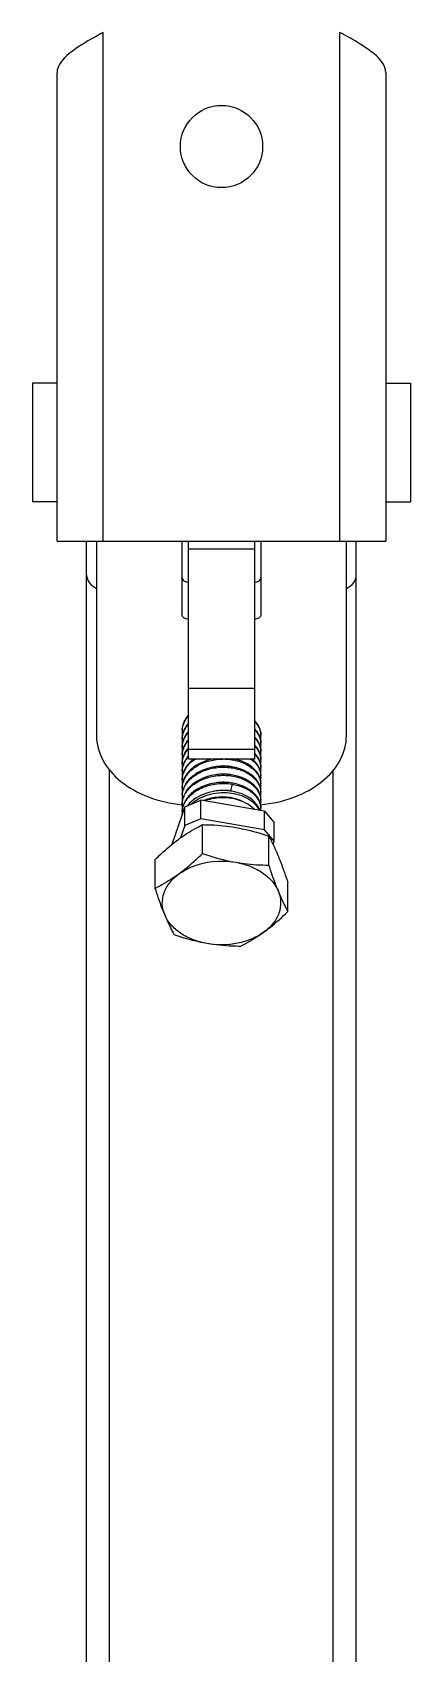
# Model space of a CAD drawing. Extents: x 27938 to 1042331, y -235042 to 1535213.
# Drawn here: x 724775 to 725245, y 746778 to 748793 of the extents above; entities that cross this region are included whole.
import ezdxf

# ---------------------------------------------------------------- set-up
doc = ezdxf.new("R2010")
doc.units = 0
doc.header["$LTSCALE"] = 1000
doc.header["$MEASUREMENT"] = 0

msp = doc.modelspace()

# ---------------------------------------------------------------- linework, layer by layer
for p, q in [((724862.7, 748160.9), (724862.7, 748793.5)), ((725157.1, 748160.9), (725157.1, 748793.5)), ((724805.4, 748160.9), (724805.4, 748743.4)), ((725214.3, 748743.4), (725214.3, 748160.9)), ((724805.4, 748357.2), (724774.8, 748357.2)), ((724774.8, 748357.2), (724774.8, 748210)), ((725214.3, 748357.2), (725245, 748357.2)), ((725245, 748357.2), (725245, 748210)), ((724805.4, 748210), (724774.8, 748210)), ((725214.3, 748210), (725245, 748210)), ((724805.4, 748160.9), (725214.3, 748160.9)), ((724842.2, 745590.6), (724842.2, 748160.9)), ((724854.5, 748160.9), (724854.5, 747919.3)), ((724960.8, 748069.7), (724960.8, 748160.9)), ((724969, 747890), (724969, 748160.9)), ((725050.7, 748151), (724969, 748151)), ((725050.7, 748160.9), (725050.7, 747890)), ((725058.9, 748160.9), (725058.9, 748069.7)), ((725165.2, 747919.3), (725165.2, 748160.9)), ((725177.5, 745590.6), (725177.5, 748160.9)), ((725050.7, 747977.6), (724969, 747977.6)), ((725050.7, 747902), (724969, 747902)), ((725050.7, 747890), (724969, 747890)), ((724870.8, 745711.5), (724870.8, 747876.5)), ((725148.9, 745711.5), (725148.9, 747876.5)), ((725023, 747858.9), (725021, 747850.4)), ((724964.3, 747830.5), (724947.9, 747783.7)), ((724964.3, 747830.5), (724984.1, 747839)), ((724964.3, 747807.4), (724964.3, 747830.5)), ((724984.1, 747815.8), (724984.1, 747839)), ((725063.5, 747825.1), (724984.1, 747839)), ((724984.1, 747815.8), (724964.3, 747807.4)), ((725063.5, 747802), (724984.1, 747815.8)), ((724986.3, 747772.6), (724986.3, 747808.5)), ((725063.5, 747802), (725063.5, 747825.1)), ((725063.5, 747825.1), (725075.5, 747811.1)), ((725075.5, 747788), (725075.5, 747811.1)), ((724964.3, 747807.4), (724959, 747792.1)), ((725075.5, 747788), (725063.5, 747802)), ((725068.8, 747758.2), (725068.8, 747794.1)), ((725074, 747783.8), (725075.5, 747788)), ((724927.4, 747729.3), (724927.4, 747765.2)), ((725092.4, 747700.5), (725092.4, 747736.3))]:
    msp.add_line(p, q)
msp.add_circle((725009.9, 748651.6), 51.1)
for centre, radius, start, end in [((725015.5, 748506), 325.5, 117.9978, 119.2622), ((725004.2, 748506), 325.5, 60.7378, 62.0022), ((724989.4, 747924.6), 28.6, 161.5412, 164.0381), ((724989.9, 747923.2), 29.1, 159.3246, 161.5397), ((724997.3, 747919.9), 37.9, 138.472, 140.2955), ((724997.6, 747918.3), 38.3, 138.4075, 138.7304), ((724987.7, 747923.7), 26.9, 174.7523, 177.3019), ((724987.7, 747923.7), 26.9, 177.3027, 179.992), ((724987.9, 747923.7), 27.1, 180.0173, 189.9275), ((724987.7, 747913.6), 26.9, 177.305, 180.0025), ((724987.9, 747913.6), 27.1, 180.0276, 189.8759), ((724989.4, 747914.5), 28.6, 161.5413, 164.0389), ((724989.4, 747904.4), 28.6, 161.5413, 164.0385), ((724989.9, 747913), 29.1, 159.3256, 161.5398), ((724989.9, 747902.9), 29.1, 159.3258, 161.5398), ((725026.9, 747904.3), 33.7, 41.1985, 44.5335), ((725026.9, 747894.1), 33.7, 41.2062, 44.5129), ((725036.4, 747918.6), 22.6, 348.9554, 359.9474), ((725036.6, 747918.6), 22.3, 359.9892, 3.2265), ((725036.6, 747908.5), 22.3, 359.9925, 3.2106), ((724987.7, 747903.4), 26.9, 177.3161, 179.989), ((724987.9, 747903.4), 27.1, 180.0138, 189.8367), ((724987.7, 747893.3), 26.9, 174.7419, 177.3015), ((724987.7, 747893.3), 26.9, 177.3022, 179.995), ((724987.9, 747893.3), 27.1, 180.0203, 189.9184), ((724989.4, 747894.2), 28.6, 161.5412, 164.0376), ((724989.4, 747884.1), 28.6, 161.5413, 164.0388), ((724989.9, 747892.8), 29.1, 159.3249, 161.5397), ((724989.9, 747882.7), 29.1, 159.3257, 161.5398), ((724996.9, 747868.4), 37.3, 138.4163, 142.3647), ((724997, 747879.7), 37.5, 138.3967, 141.6133), ((724997.3, 747878.1), 37.9, 138.4376, 140.031), ((725024, 747860.8), 37.8, 47.6925, 50.7716), ((725026.2, 747863.1), 34.7, 41.248, 47.7355), ((725026.9, 747884), 33.7, 41.1907, 44.5341), ((725026.9, 747873.9), 33.7, 41.2049, 44.5298), ((725036.4, 747908.5), 22.6, 349.0023, 359.951), ((725036.4, 747898.4), 22.6, 348.9469, 359.9595), ((725036.6, 747898.4), 22.3, 0.0017, 3.215), ((725036.6, 747888.3), 22.3, 359.9919, 3.2231), ((724987.7, 747883.2), 26.9, 177.308, 179.9989), ((724987.9, 747883.2), 27.1, 180.024, 189.859), ((724987.7, 747873.1), 26.9, 174.7482, 177.3114), ((724987.7, 747873.1), 26.9, 177.3122, 179.992), ((724987.9, 747873.1), 27.1, 180.0173, 189.9253), ((724989.4, 747874), 28.6, 161.5413, 164.0384), ((724989.4, 747863.9), 28.6, 161.5413, 164.0388), ((724989.9, 747872.6), 29.1, 159.3253, 161.5398), ((724989.9, 747862.5), 29.1, 159.3251, 161.5397), ((725012.1, 747813.3), 58.1, 97.4815, 97.789), ((725012.5, 747827.1), 54.3, 78.9677, 81.0182), ((725012.5, 747816.7), 54.6, 80.0433, 80.9667), ((725036.4, 747888.3), 22.6, 348.9984, 359.9503), ((725036.4, 747878.2), 22.6, 348.9949, 359.9563), ((725036.6, 747878.1), 22.3, 359.9979, 3.2133), ((725036.6, 747868), 22.3, 359.9985, 3.2205), ((724987.7, 747863), 26.9, 177.3041, 179.9996), ((724987.9, 747863), 27.1, 180.0245, 189.605), ((724987.7, 747852.8), 26.9, 177.3143, 179.9937), ((724987.9, 747852.9), 27.1, 180.0186, 189.8496), ((724989.3, 747853.8), 28.6, 161.881, 164.0359), ((724989.4, 747843.6), 28.6, 161.5413, 164.0381), ((724989.5, 747853.7), 28.8, 161.544, 161.883), ((724989.9, 747852.3), 29.1, 159.3259, 161.5398), ((724989.9, 747842.2), 29.1, 159.3246, 161.5398), ((725012.5, 747796.7), 54.3, 79.4958, 81.0948), ((725012.4, 747785), 65.9, 80.7386, 82.5614), ((725012.6, 747797.3), 53.8, 78.82, 79.4945), ((725036.4, 747868), 22.6, 348.938, 359.9563), ((725036.4, 747857.9), 22.6, 349.0046, 359.951), ((725036.6, 747857.9), 22.3, 359.9925, 3.2199), ((725036.6, 747847.8), 22.3, 0.0034, 3.2144), ((724987.7, 747842.7), 26.9, 174.7549, 177.3062), ((724987.7, 747842.7), 26.9, 177.307, 179.992), ((724987.9, 747842.7), 27.1, 180.0173, 189.9289), ((724987.7, 747832.6), 26.9, 177.3051, 180.0027), ((724987.9, 747832.6), 27.1, 180.0278, 189.8922), ((724989.3, 747823.4), 28.6, 161.541, 164.1702), ((724989.4, 747833.5), 28.6, 161.5413, 164.0389), ((724989.9, 747832.1), 29.1, 159.3254, 161.5398), ((724990, 747821.9), 29.3, 159.2606, 161.5798), ((725036.4, 747847.8), 22.6, 348.9821, 359.9616), ((725036.4, 747837.7), 22.6, 348.9355, 359.9502), ((725036.6, 747837.7), 22.3, 359.9923, 3.2257), ((725036.6, 747827.5), 22.3, 355.7888, 3.2155), ((724987.8, 747822.4), 27, 174.7806, 177.1426), ((724987.8, 747822.4), 27, 177.1433, 179.9919), ((724987.8, 747822.4), 27.1, 179.9935, 183.4685)]:
    msp.add_arc(centre, radius, start, end)
for points, knots in [([(724856.4, 748790), (724849.7, 748786.3), (724837, 748779), (724818, 748766.3), (724805.4, 748752.6), (724805.4, 748743.4)], [0, 0, 0, 0, 0.326101, 0.611119, 1, 1, 1, 1]), ([(725214.3, 748743.4), (725214.3, 748752.6), (725201.7, 748766.3), (725182.7, 748779), (725170.1, 748786.3), (725163.4, 748790)], [0, 0, 0, 0, 0.388881, 0.673899, 1, 1, 1, 1]), ([(724842.2, 748118.8), (724842.2, 748115.5), (724845, 748108.3), (724851, 748103.9), (724854.4, 748102.2)], [0, 0, 0, 0, 0.461863, 1, 1, 1, 1]), ([(724960.8, 748115.9), (724960.8, 748114.3), (724963.2, 748110.9), (724967, 748110.1), (724969, 748110.1)], [0, 0, 0, 0, 0.440239, 1, 1, 1, 1]), ([(725050.7, 748110.1), (725052.8, 748110.1), (725056.5, 748110.9), (725058.9, 748114.3), (725058.9, 748115.9)], [0, 0, 0, 0, 0.559761, 1, 1, 1, 1]), ([(725165.3, 748102.2), (725168.8, 748103.9), (725174.8, 748108.3), (725177.5, 748115.5), (725177.5, 748118.8)], [0, 0, 0, 0, 0.538137, 1, 1, 1, 1]), ([(724969, 748063.9), (724967, 748063.9), (724963.2, 748064.6), (724960.8, 748068.1), (724960.8, 748069.7)], [0, 0, 0, 0, 0.559761, 1, 1, 1, 1]), ([(725058.9, 748069.7), (725058.9, 748068.1), (725056.5, 748064.6), (725052.8, 748063.9), (725050.7, 748063.9)], [0, 0, 0, 0, 0.440239, 1, 1, 1, 1]), ([(724968.1, 747944.1), (724967.5, 747943.3), (724965, 747940.1), (724963.2, 747936.5), (724962.2, 747933.7)], [0, 0, 0, 0, 0.25881, 1, 1, 1, 1]), ([(724968.9, 747934.9), (724968.2, 747934), (724965.4, 747930.6), (724963.3, 747926.6), (724962.2, 747923.5)], [0, 0, 0, 0, 0.25985, 1, 1, 1, 1]), ([(724962.6, 747933.5), (724963, 747934.4), (724964.5, 747938), (724966.8, 747941.3), (724968.8, 747943.6)], [0, 0, 0, 0, 0.242679, 1, 1, 1, 1]), ([(724962.6, 747923.3), (724963, 747924.3), (724964.6, 747928), (724966.9, 747931.4), (724968.9, 747933.6)], [0, 0, 0, 0, 0.242549, 1, 1, 1, 1]), ([(725058.9, 747919.9), (725058.9, 747923.1), (725057.4, 747929.9), (725053.3, 747935.5), (725050.9, 747938)], [0, 0, 0, 0, 0.479607, 1, 1, 1, 1]), ([(725050.9, 747936.7), (725053.2, 747934.4), (725057, 747929.2), (725058.7, 747922.9), (725058.9, 747919.9)], [0, 0, 0, 0, 0.520009, 1, 1, 1, 1]), ([(724854.5, 747919.3), (724854.5, 747908.8), (724860.6, 747886.5), (724884.7, 747859.5), (724919.5, 747840.7), (724946.6, 747834.7), (724960.8, 747833.3)], [0, 0, 0, 0, 0.212085, 0.446759, 0.711828, 1, 1, 1, 1]), ([(724968.9, 747924.8), (724968.2, 747923.9), (724965.4, 747920.5), (724963.3, 747916.5), (724962.2, 747913.4)], [0, 0, 0, 0, 0.25988, 1, 1, 1, 1]), ([(724968.9, 747914.7), (724968.2, 747913.8), (724965.4, 747910.4), (724963.3, 747906.4), (724962.2, 747903.3)], [0, 0, 0, 0, 0.259876, 1, 1, 1, 1]), ([(724962.6, 747913.2), (724963, 747914.1), (724964.6, 747917.8), (724966.9, 747921.2), (724968.9, 747923.5)], [0, 0, 0, 0, 0.242552, 1, 1, 1, 1]), ([(724962.6, 747903.1), (724963, 747904), (724964.6, 747907.7), (724966.9, 747911.1), (724969, 747913.4)], [0, 0, 0, 0, 0.242544, 1, 1, 1, 1]), ([(725050.9, 747926.6), (725053.2, 747924.2), (725057, 747919.1), (725058.7, 747912.8), (725058.9, 747909.7)], [0, 0, 0, 0, 0.519993, 1, 1, 1, 1]), ([(725050.9, 747916.5), (725053.2, 747914.1), (725057, 747908.9), (725058.7, 747902.7), (725058.9, 747899.6)], [0, 0, 0, 0, 0.52002, 1, 1, 1, 1]), ([(725058.9, 747909.8), (725058.9, 747912.7), (725057.7, 747918.8), (725054.3, 747924.1), (725052.2, 747926.4)], [0, 0, 0, 0, 0.482588, 1, 1, 1, 1]), ([(725058.9, 747899.6), (725058.9, 747902.6), (725057.7, 747908.7), (725054.3, 747913.9), (725052.2, 747916.3)], [0, 0, 0, 0, 0.482583, 1, 1, 1, 1]), ([(725058.4, 747833.3), (725072.6, 747834.6), (725099.9, 747840.5), (725134.8, 747859.4), (725159.1, 747886.3), (725165.2, 747908.8), (725165.2, 747919.3)], [0, 0, 0, 0, 0.288185, 0.553327, 0.788006, 1, 1, 1, 1]), ([(724967.6, 747902.9), (724967, 747902.2), (724964.8, 747899.2), (724963.1, 747895.8), (724962.2, 747893.2)], [0, 0, 0, 0, 0.258068, 1, 1, 1, 1]), ([(724968.9, 747894.4), (724968.2, 747893.6), (724965.4, 747890.1), (724963.3, 747886.2), (724962.2, 747883.1)], [0, 0, 0, 0, 0.259878, 1, 1, 1, 1]), ([(724999.1, 747890.1), (724994.8, 747889.3), (724986.5, 747886.8), (724975.5, 747880.8), (724967, 747872.8), (724963.4, 747866.2), (724962.2, 747862.8)], [0, 0, 0, 0, 0.276521, 0.537648, 0.778453, 1, 1, 1, 1]), ([(724975.2, 747890), (724972.2, 747887.8), (724966.9, 747882.7), (724963.3, 747876.2), (724962.2, 747872.9)], [0, 0, 0, 0, 0.520421, 1, 1, 1, 1]), ([(724962.6, 747893), (724962.9, 747893.8), (724964.4, 747897.2), (724966.5, 747900.3), (724968.3, 747902.5)], [0, 0, 0, 0, 0.243219, 1, 1, 1, 1]), ([(724962.6, 747882.9), (724962.9, 747883.6), (724964.1, 747886.5), (724965.8, 747889.3), (724967.3, 747891.2)], [0, 0, 0, 0, 0.244171, 1, 1, 1, 1]), ([(724962.6, 747872.7), (724963.9, 747876.1), (724967.9, 747882.8), (724973.8, 747887.9), (724977, 747890.1)], [0, 0, 0, 0, 0.478395, 1, 1, 1, 1]), ([(724962.6, 747862.6), (724964.1, 747866.7), (724969.3, 747874.5), (724980.9, 747883.1), (724995.4, 747888.7), (725006, 747890), (725011.4, 747890.1)], [0, 0, 0, 0, 0.218898, 0.461373, 0.725247, 1, 1, 1, 1]), ([(725014.4, 747890.1), (725020.1, 747889.9), (725031.1, 747888.2), (725045.4, 747881.6), (725055.7, 747871.8), (725058.7, 747863.2), (725058.9, 747859.2)], [0, 0, 0, 0, 0.291873, 0.559175, 0.79302, 1, 1, 1, 1]), ([(725052.2, 747875.8), (725050.7, 747877.6), (725043, 747884.7), (725032.9, 747888.6), (725025, 747890.1)], [0, 0, 0, 0, 0.228177, 1, 1, 1, 1]), ([(725046.3, 747890.1), (725049.8, 747887.5), (725055.9, 747881.4), (725058.7, 747873.2), (725058.9, 747869.3)], [0, 0, 0, 0, 0.52908, 1, 1, 1, 1]), ([(725050.9, 747906.4), (725053.2, 747904), (725057, 747898.8), (725058.7, 747892.5), (725058.9, 747889.5)], [0, 0, 0, 0, 0.520002, 1, 1, 1, 1]), ([(725050.9, 747896.2), (725053.2, 747893.9), (725057, 747888.7), (725058.7, 747882.4), (725058.9, 747879.4)], [0, 0, 0, 0, 0.520001, 1, 1, 1, 1]), ([(725058.9, 747889.5), (725058.9, 747892.5), (725057.7, 747898.6), (725054.3, 747903.8), (725052.2, 747906.2)], [0, 0, 0, 0, 0.482587, 1, 1, 1, 1]), ([(725058.9, 747879.4), (725058.9, 747882.3), (725057.7, 747888.5), (725054.3, 747893.7), (725052.2, 747896.1)], [0, 0, 0, 0, 0.482586, 1, 1, 1, 1]), ([(725052.2, 747865.7), (725046.8, 747871.9), (725034.7, 747878.4), (725017.2, 747881.5), (725002.8, 747881.1), (724989, 747877.8), (724976.9, 747871.7), (724967.5, 747863.4), (724963.4, 747856.3), (724962.2, 747852.7)], [0, 0, 0, 0, 0.235001, 0.369196, 0.507414, 0.643709, 0.772807, 0.891505, 1, 1, 1, 1]), ([(725052.2, 747855.6), (725046.8, 747861.8), (725034.7, 747868.3), (725017.2, 747871.4), (725002.8, 747871), (724989, 747867.7), (724976.9, 747861.6), (724967.5, 747853.2), (724963.4, 747846.2), (724962.2, 747842.6)], [0, 0, 0, 0, 0.234995, 0.369193, 0.507415, 0.643708, 0.772808, 0.891506, 1, 1, 1, 1]), ([(724962.6, 747852.5), (724964.2, 747856.8), (724969.9, 747865.1), (724982.6, 747874), (724998.4, 747879.3), (725015.5, 747880.6), (725031.9, 747877.8), (725045.8, 747871.2), (725055.8, 747861.4), (725058.7, 747853), (725058.9, 747849)], [0, 0, 0, 0, 0.114222, 0.241564, 0.380183, 0.523375, 0.662466, 0.789658, 0.901085, 1, 1, 1, 1]), ([(724962.6, 747842.4), (724964.2, 747846.7), (724969.9, 747855), (724982.6, 747863.9), (724998.4, 747869.2), (725015.5, 747870.5), (725031.9, 747867.7), (725045.8, 747861), (725055.8, 747851.3), (725058.7, 747842.9), (725058.9, 747838.9)], [0, 0, 0, 0, 0.11422, 0.241557, 0.38018, 0.523371, 0.662464, 0.789655, 0.901082, 1, 1, 1, 1]), ([(725021, 747880.8), (725019.3, 747881), (725012.2, 747881.8), (725005, 747881.3), (724999.7, 747880.1)], [0, 0, 0, 0, 0.247797, 1, 1, 1, 1]), ([(725021.1, 747870.6), (725019.7, 747870.8), (725014.2, 747871.5), (725008.7, 747871.4), (725004.5, 747870.8)], [0, 0, 0, 0, 0.247252, 1, 1, 1, 1]), ([(725058.9, 747869.3), (725058.9, 747872.2), (725057.7, 747878.4), (725054.3, 747883.6), (725052.2, 747886)], [0, 0, 0, 0, 0.482585, 1, 1, 1, 1]), ([(725058.9, 747859.2), (725058.9, 747862.1), (725057.7, 747868.2), (725054.3, 747873.5), (725052.2, 747875.8)], [0, 0, 0, 0, 0.482588, 1, 1, 1, 1]), ([(725023.3, 747860.1), (725016.9, 747861.2), (725003.8, 747861.4), (724985.4, 747856.5), (724970.3, 747847), (724963.9, 747837.4), (724962.2, 747832.5)], [0, 0, 0, 0, 0.271171, 0.538307, 0.783282, 1, 1, 1, 1]), ([(724962.6, 747832.2), (724964.4, 747837), (724971.1, 747846.3), (724985.9, 747855.5), (725004, 747860.1), (725016.8, 747859.9), (725023, 747858.9)], [0, 0, 0, 0, 0.217951, 0.46337, 0.729831, 1, 1, 1, 1]), ([(725021, 747850.3), (725010.8, 747851.6), (724990.8, 747850), (724973.2, 747839.2), (724967.5, 747832)], [0, 0, 0, 0, 0.526254, 1, 1, 1, 1]), ([(724971.8, 747833.8), (724977.7, 747839.4), (724989.4, 747845.4), (725006.1, 747848.6), (725019.2, 747848.6), (725031.7, 747846.1), (725045.5, 747840.3), (725054, 747832.4), (725056.8, 747826.3)], [0, 0, 0, 0, 0.255096, 0.39268, 0.530602, 0.663916, 0.788307, 1, 1, 1, 1]), ([(725024.1, 747859.9), (725022.1, 747860.4), (725013.6, 747861.7), (725004.9, 747861.1), (724998.7, 747859.6)], [0, 0, 0, 0, 0.246468, 1, 1, 1, 1]), ([(725021, 747850.4), (725019.2, 747850.7), (725011.9, 747851.5), (725004.4, 747850.8), (724999.1, 747849.6)], [0, 0, 0, 0, 0.247915, 1, 1, 1, 1]), ([(725023, 747858.9), (725027.8, 747858.1), (725036.9, 747855.6), (725048.4, 747848.8), (725056.4, 747839.7), (725058.7, 747832.3), (725058.9, 747828.8)], [0, 0, 0, 0, 0.290521, 0.554658, 0.788516, 1, 1, 1, 1]), ([(725052.2, 747835.3), (725050.6, 747837.2), (725042.4, 747844.7), (725031.4, 747848.6), (725023, 747850)], [0, 0, 0, 0, 0.227377, 1, 1, 1, 1]), ([(725052.2, 747845.5), (725050.6, 747847.3), (725042.4, 747854.7), (725031.6, 747858.7), (725023.3, 747860.1)], [0, 0, 0, 0, 0.22749, 1, 1, 1, 1]), ([(725058.9, 747849), (725058.9, 747852), (725057.7, 747858.1), (725054.3, 747863.3), (725052.2, 747865.7)], [0, 0, 0, 0, 0.482586, 1, 1, 1, 1]), ([(725058.9, 747838.9), (725058.9, 747841.9), (725057.7, 747848), (725054.3, 747853.2), (725052.2, 747855.6)], [0, 0, 0, 0, 0.482586, 1, 1, 1, 1]), ([(725036.9, 747837), (725033.4, 747838.8), (725017.7, 747844.6), (724999.6, 747843.2), (724988, 747838.4)], [0, 0, 0, 0, 0.239303, 1, 1, 1, 1]), ([(725051, 747827.4), (725043.9, 747834.7), (725027.9, 747841.5), (725006.1, 747842.4), (724994.6, 747840), (724989.2, 747838.1)], [0, 0, 0, 0, 0.470214, 0.736055, 1, 1, 1, 1]), ([(725058.9, 747828.8), (725058.9, 747831.7), (725057.7, 747837.9), (725054.3, 747843.1), (725052.2, 747845.5)], [0, 0, 0, 0, 0.482589, 1, 1, 1, 1]), ([(725057.7, 747826.2), (725057.4, 747827), (725056, 747830.3), (725054, 747833.3), (725052.2, 747835.3)], [0, 0, 0, 0, 0.241445, 1, 1, 1, 1]), ([(724956.8, 747790.6), (724959.3, 747792.4), (724968.7, 747799), (724978.7, 747804.7), (724986.3, 747808.5)], [0, 0, 0, 0, 0.263099, 1, 1, 1, 1]), ([(724986.3, 747808.5), (724989.7, 747808.5), (725003.5, 747808.2), (725017.3, 747806.8), (725027.5, 747805)], [0, 0, 0, 0, 0.246121, 1, 1, 1, 1]), ([(724927.4, 747765.2), (724929.8, 747767.5), (724939.2, 747776.5), (724949.1, 747784.9), (724956.8, 747790.6)], [0, 0, 0, 0, 0.257895, 1, 1, 1, 1]), ([(725027.5, 747805), (725031, 747804.4), (725045, 747801.6), (725058.7, 747797.6), (725068.8, 747794.1)], [0, 0, 0, 0, 0.248499, 1, 1, 1, 1]), ([(725068.8, 747794.1), (725069.8, 747792.2), (725074.1, 747784), (725077.9, 747775.6), (725080.6, 747769)], [0, 0, 0, 0, 0.226572, 1, 1, 1, 1]), ([(724956.8, 747747.2), (724959.3, 747749.1), (724969.6, 747757), (724979.2, 747765.8), (724986.3, 747772.6)], [0, 0, 0, 0, 0.240981, 1, 1, 1, 1]), ([(724986.3, 747772.6), (724989.7, 747771.5), (725003.2, 747767), (725017, 747763.5), (725027.5, 747761.7)], [0, 0, 0, 0, 0.251163, 1, 1, 1, 1]), ([(725080.6, 747769), (725081.6, 747766.5), (725085.8, 747755.7), (725089.6, 747744.8), (725092.4, 747736.3)], [0, 0, 0, 0, 0.233658, 1, 1, 1, 1]), ([(724956.8, 747747.2), (724961.5, 747750.6), (724983, 747762.5), (725009.1, 747764.9), (725027.5, 747761.7)], [0, 0, 0, 0, 0.235366, 1, 1, 1, 1]), ([(725027.5, 747761.7), (725033.6, 747760.6), (725045.3, 747757.4), (725060.9, 747749.5), (725073.1, 747738.9), (725078.7, 747730.1), (725080.6, 747725.6)], [0, 0, 0, 0, 0.27851, 0.540172, 0.780428, 1, 1, 1, 1]), ([(725027.5, 747761.7), (725031, 747761.1), (725044.6, 747759), (725058.5, 747758.3), (725068.8, 747758.2)], [0, 0, 0, 0, 0.254083, 1, 1, 1, 1]), ([(725080.6, 747725.6), (725079.5, 747728.1), (725075.3, 747738.9), (725071.5, 747749.8), (725068.8, 747758.2)], [0, 0, 0, 0, 0.233658, 1, 1, 1, 1]), ([(724956.8, 747747.2), (724954.4, 747745.4), (724945, 747738.8), (724935, 747733.1), (724927.4, 747729.3)], [0, 0, 0, 0, 0.263099, 1, 1, 1, 1]), ([(724939.2, 747696.7), (724938.1, 747699.2), (724933.9, 747710), (724930.1, 747720.9), (724927.4, 747729.3)], [0, 0, 0, 0, 0.233658, 1, 1, 1, 1]), ([(724939.2, 747696.7), (724937.4, 747700.9), (724935.4, 747710.1), (724937.7, 747724.2), (724945.1, 747737.1), (724952.6, 747744.1), (724956.8, 747747.2)], [0, 0, 0, 0, 0.238229, 0.47528, 0.726056, 1, 1, 1, 1]), ([(725080.6, 747725.6), (725082.3, 747721.3), (725084.3, 747712.2), (725082, 747698.1), (725074.6, 747685.2), (725067.1, 747678.2), (725062.9, 747675.1)], [0, 0, 0, 0, 0.238229, 0.47528, 0.726056, 1, 1, 1, 1]), ([(725080.6, 747725.6), (725081.5, 747723.2), (725085.1, 747714.7), (725089.2, 747706.4), (725092.4, 747700.5)], [0, 0, 0, 0, 0.275005, 1, 1, 1, 1]), ([(724939.2, 747696.7), (724940.1, 747694.4), (724943.7, 747685.8), (724947.8, 747677.5), (724950.9, 747671.6)], [0, 0, 0, 0, 0.275005, 1, 1, 1, 1]), ([(724992.2, 747660.6), (724986.1, 747661.7), (724974.4, 747664.9), (724958.9, 747672.8), (724946.6, 747683.4), (724941, 747692.2), (724939.2, 747696.7)], [0, 0, 0, 0, 0.27851, 0.540172, 0.780428, 1, 1, 1, 1]), ([(725062.9, 747675.1), (725065.4, 747676.9), (725075.7, 747684.8), (725085.3, 747693.6), (725092.4, 747700.5)], [0, 0, 0, 0, 0.240981, 1, 1, 1, 1]), ([(724992.2, 747660.6), (724988.7, 747661.2), (724974.7, 747664), (724961.1, 747668.1), (724950.9, 747671.6)], [0, 0, 0, 0, 0.248499, 1, 1, 1, 1]), ([(725062.9, 747675.1), (725058.3, 747671.7), (725036.8, 747659.8), (725010.6, 747657.4), (724992.2, 747660.6)], [0, 0, 0, 0, 0.235366, 1, 1, 1, 1]), ([(725062.9, 747675.1), (725060.5, 747673.3), (725051.1, 747666.7), (725041, 747660.9), (725033.4, 747657.2)], [0, 0, 0, 0, 0.263099, 1, 1, 1, 1]), ([(725033.4, 747657.2), (725030, 747657.2), (725016.2, 747657.5), (725002.4, 747658.8), (724992.2, 747660.6)], [0, 0, 0, 0, 0.246121, 1, 1, 1, 1])]:
    msp.add_open_spline(points, degree=3, knots=knots)
for points in [[(724961.9, 747932.5), (724961.2, 747930), (724960.8, 747927.5), (724960.8, 747924.9)], [(724960.9, 747926.1), (724961.1, 747928.3), (724961.6, 747930.4), (724962.2, 747932.4)], [(724961.9, 747922.3), (724961.2, 747919.9), (724960.8, 747917.4), (724960.8, 747914.8)], [(724960.8, 747914.8), (724960.9, 747917.3), (724961.4, 747919.9), (724962.2, 747922.3)], [(724961.9, 747912.2), (724961.2, 747909.8), (724960.8, 747907.2), (724960.8, 747904.7)], [(724960.8, 747904.7), (724960.9, 747907.2), (724961.4, 747909.8), (724962.2, 747912.2)], [(724961.9, 747902.1), (724961.2, 747899.7), (724960.8, 747897.1), (724960.8, 747894.6)], [(724961.9, 747892), (724961.2, 747889.5), (724960.8, 747887), (724960.8, 747884.5)], [(724960.8, 747884.5), (724960.9, 747887), (724961.4, 747889.5), (724962.2, 747891.9)], [(724960.9, 747895.8), (724961.1, 747897.9), (724961.6, 747900), (724962.2, 747902)], [(724961.9, 747881.9), (724961.2, 747879.4), (724960.8, 747876.9), (724960.8, 747874.3)], [(724961.9, 747871.7), (724961.2, 747869.3), (724960.8, 747866.8), (724960.8, 747864.2)], [(724960.8, 747864.2), (724960.9, 747866.7), (724961.4, 747869.3), (724962.2, 747871.7)], [(724960.9, 747875.5), (724961.1, 747877.7), (724961.6, 747879.8), (724962.2, 747881.8)], [(724961.9, 747861.6), (724961.2, 747859.2), (724960.8, 747856.6), (724960.8, 747854.1)], [(724960.8, 747854.1), (724960.9, 747856.6), (724961.4, 747859.2), (724962.2, 747861.6)], [(724961.9, 747851.5), (724961.2, 747849.1), (724960.8, 747846.5), (724960.8, 747844)], [(724960.9, 747845.2), (724961.1, 747847.3), (724961.6, 747849.4), (724962.2, 747851.4)], [(724961.9, 747841.4), (724961.2, 747839), (724960.8, 747836.4), (724960.8, 747833.9)], [(724960.8, 747833.9), (724960.9, 747836.4), (724961.4, 747838.9), (724962.2, 747841.3)], [(724961.8, 747831.2), (724961.2, 747828.8), (724960.8, 747826.3), (724960.8, 747823.7)], [(724960.9, 747824.9), (724961.1, 747827), (724961.6, 747829.1), (724962.2, 747831.1)]]:
    msp.add_open_spline(points, degree=3)

doc.saveas('drawing.dxf')
